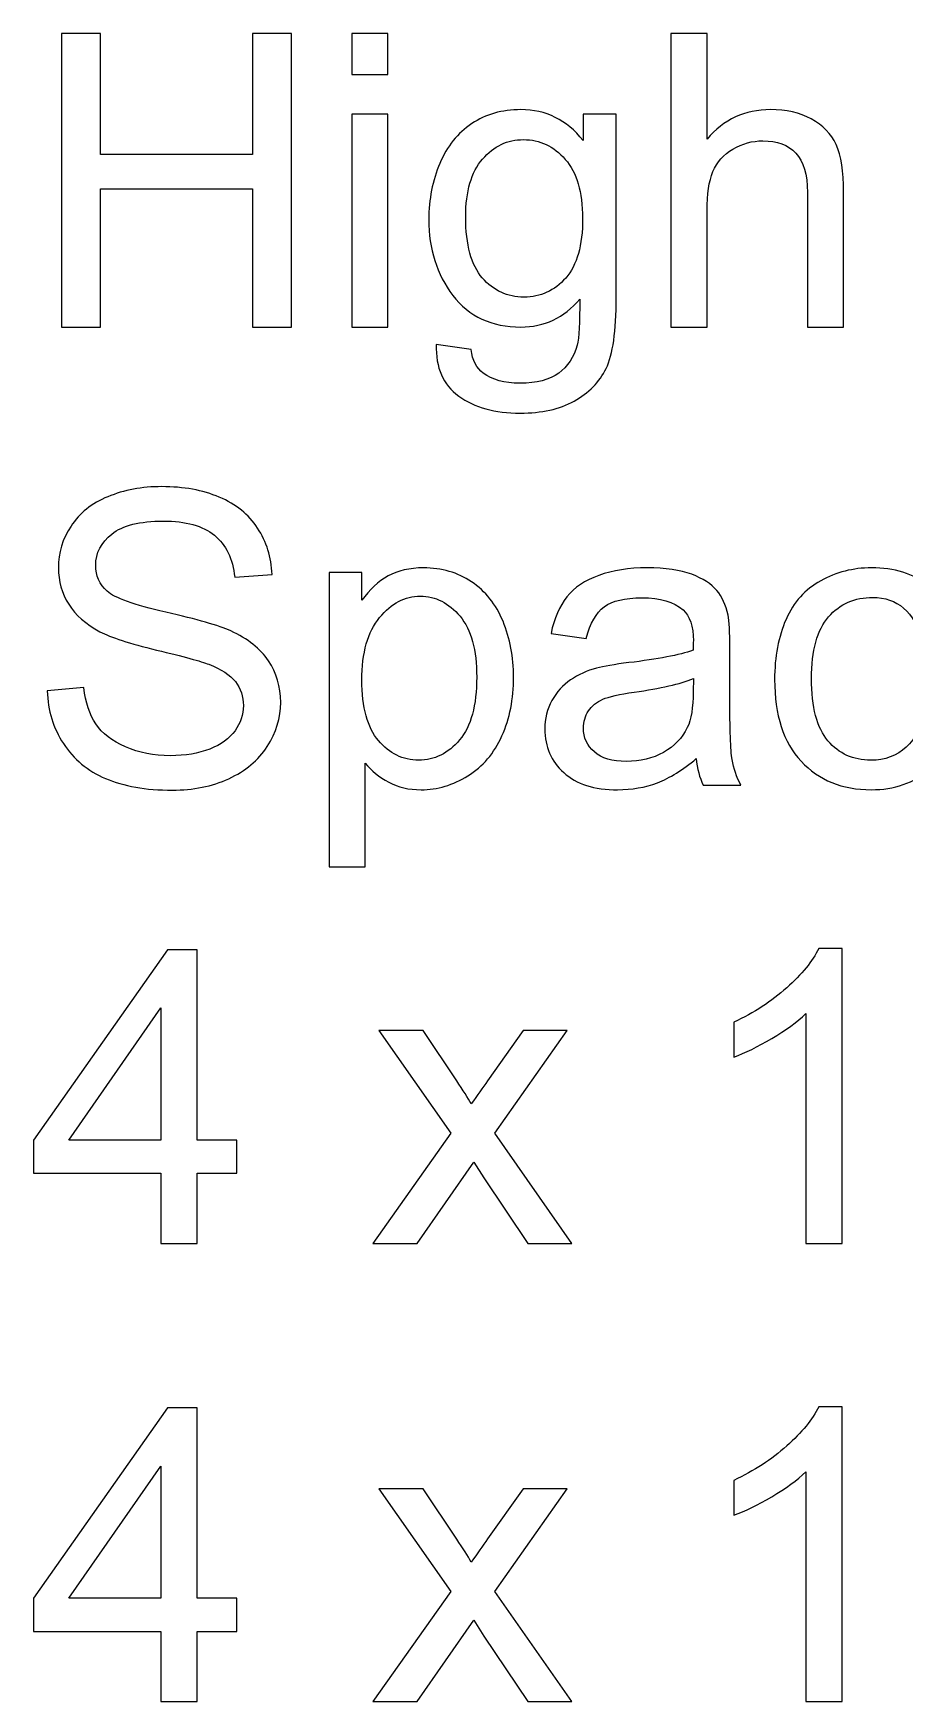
# Model space of a CAD drawing. Header units: centimetres. Extents: x -93 to 10, y -23 to 17.
# Drawn here: x -8.92 to -5.32, y 5.9 to 12.79 of the extents above; entities that cross this region are included whole.
import ezdxf

# ---------------------------------------------------------------- set-up
doc = ezdxf.new("R2010")
doc.units = ezdxf.units.CM
doc.header["$MEASUREMENT"] = 0
doc.layers.add('CASE_LAYER', color=7, linetype='Continuous')

msp = doc.modelspace()

# ---------------------------------------------------------------- linework, layer by layer
at = {"layer": 'CASE_LAYER', "color": 250}
for points, knots in [([(-8.80509, 11.57997), (-8.80509, 11.57997), (-8.80509, 12.79239), (-8.80509, 12.79239), (-8.80509, 12.79239), (-8.64422, 12.79239), (-8.64422, 12.79239), (-8.64422, 12.79239), (-8.64422, 12.29286), (-8.64422, 12.29286), (-8.64422, 12.29286), (-8.01769, 12.29286), (-8.01769, 12.29286), (-8.01769, 12.29286), (-8.01769, 12.79239), (-8.01769, 12.79239), (-8.01769, 12.79239), (-7.85683, 12.79239), (-7.85683, 12.79239), (-7.85683, 12.79239), (-7.85683, 11.57997), (-7.85683, 11.57997), (-7.85683, 11.57997), (-8.01769, 11.57997), (-8.01769, 11.57997), (-8.01769, 11.57997), (-8.01769, 12.15062), (-8.01769, 12.15062), (-8.01769, 12.15062), (-8.64422, 12.15062), (-8.64422, 12.15062), (-8.64422, 12.15062), (-8.64422, 11.57997), (-8.64422, 11.57997), (-8.64422, 11.57997), (-8.80509, 11.57997), (-8.80509, 11.57997)], [0, 0, 0, 0, 0.0833333, 0.0833333, 0.0833333, 0.1666667, 0.1666667, 0.1666667, 0.25, 0.25, 0.25, 0.3333333, 0.3333333, 0.3333333, 0.4166667, 0.4166667, 0.4166667, 0.5, 0.5, 0.5, 0.5833333, 0.5833333, 0.5833333, 0.6666667, 0.6666667, 0.6666667, 0.75, 0.75, 0.75, 0.8333333, 0.8333333, 0.8333333, 0.9166667, 0.9166667, 0.9166667, 1, 1, 1, 1]), ([(-7.60762, 12.62306), (-7.60762, 12.62306), (-7.60762, 12.79239), (-7.60762, 12.79239), (-7.60762, 12.79239), (-7.45861, 12.79239), (-7.45861, 12.79239), (-7.45861, 12.79239), (-7.45861, 12.62306), (-7.45861, 12.62306), (-7.45861, 12.62306), (-7.60762, 12.62306), (-7.60762, 12.62306)], [0, 0, 0, 0, 0.25, 0.25, 0.25, 0.5, 0.5, 0.5, 0.75, 0.75, 0.75, 1, 1, 1, 1]), ([(-6.28965, 11.57997), (-6.28965, 11.57997), (-6.28965, 12.79239), (-6.28965, 12.79239), (-6.28965, 12.79239), (-6.14064, 12.79239), (-6.14064, 12.79239), (-6.14064, 12.79239), (-6.14064, 12.35608), (-6.14064, 12.35608), (-6.07149, 12.43708), (-5.98429, 12.47743), (-5.87874, 12.47743), (-5.81411, 12.47743), (-5.75794, 12.46473), (-5.70997, 12.43905), (-5.66227, 12.41337), (-5.62812, 12.37809), (-5.60752, 12.33294), (-5.58692, 12.28778), (-5.57676, 12.22202), (-5.57676, 12.13623), (-5.57676, 12.13623), (-5.57676, 11.57997), (-5.57676, 11.57997), (-5.57676, 11.57997), (-5.72577, 11.57997), (-5.72577, 11.57997), (-5.72577, 11.57997), (-5.72577, 12.13566), (-5.72577, 12.13566), (-5.72577, 12.20989), (-5.74186, 12.26408), (-5.77375, 12.29794), (-5.80592, 12.33181), (-5.85108, 12.34874), (-5.90978, 12.34874), (-5.95352, 12.34874), (-5.99473, 12.33745), (-6.03339, 12.31459), (-6.07206, 12.29173), (-6.09943, 12.26069), (-6.11608, 12.22146), (-6.13245, 12.18251), (-6.14064, 12.12861), (-6.14064, 12.05975), (-6.14064, 12.05975), (-6.14064, 11.57997), (-6.14064, 11.57997), (-6.14064, 11.57997), (-6.28965, 11.57997), (-6.28965, 11.57997)], [0, 0, 0, 0, 0.0588235, 0.0588235, 0.0588235, 0.1176471, 0.1176471, 0.1176471, 0.1764706, 0.1764706, 0.1764706, 0.2352941, 0.2352941, 0.2352941, 0.2941176, 0.2941176, 0.2941176, 0.3529412, 0.3529412, 0.3529412, 0.4117647, 0.4117647, 0.4117647, 0.4705882, 0.4705882, 0.4705882, 0.5294118, 0.5294118, 0.5294118, 0.5882353, 0.5882353, 0.5882353, 0.6470588, 0.6470588, 0.6470588, 0.7058824, 0.7058824, 0.7058824, 0.7647059, 0.7647059, 0.7647059, 0.8235294, 0.8235294, 0.8235294, 0.8823529, 0.8823529, 0.8823529, 0.9411765, 0.9411765, 0.9411765, 1, 1, 1, 1]), ([(-7.2588, 11.50716), (-7.2588, 11.50716), (-7.11486, 11.48684), (-7.11486, 11.48684), (-7.10894, 11.44225), (-7.092, 11.40979), (-7.06434, 11.38919), (-7.02737, 11.36181), (-6.97686, 11.34798), (-6.91279, 11.34798), (-6.84393, 11.34798), (-6.79059, 11.36181), (-6.75305, 11.38919), (-6.71552, 11.41656), (-6.69012, 11.45523), (-6.67685, 11.50462), (-6.66923, 11.53481), (-6.66557, 11.59831), (-6.66613, 11.69512), (-6.73132, 11.61835), (-6.81232, 11.57997), (-6.90941, 11.57997), (-7.0302, 11.57997), (-7.12389, 11.62343), (-7.18993, 11.71064), (-7.25626, 11.79756), (-7.28928, 11.90198), (-7.28928, 12.02362), (-7.28928, 12.10744), (-7.27404, 12.18477), (-7.24384, 12.25561), (-7.21364, 12.32645), (-7.16961, 12.38092), (-7.11204, 12.41958), (-7.05447, 12.45824), (-6.98673, 12.47743), (-6.90884, 12.47743), (-6.80527, 12.47743), (-6.71975, 12.4351), (-6.65258, 12.35044), (-6.65258, 12.35044), (-6.65258, 12.45881), (-6.65258, 12.45881), (-6.65258, 12.45881), (-6.51542, 12.45881), (-6.51542, 12.45881), (-6.51542, 12.45881), (-6.51542, 11.69991), (-6.51542, 11.69991), (-6.51542, 11.56304), (-6.52925, 11.46623), (-6.55719, 11.40923), (-6.58485, 11.35222), (-6.62916, 11.30706), (-6.68927, 11.27404), (-6.74967, 11.24102), (-6.82389, 11.22437), (-6.91195, 11.22437), (-7.01665, 11.22437), (-7.10103, 11.2478), (-7.16538, 11.29493), (-7.23001, 11.34177), (-7.26105, 11.41261), (-7.2588, 11.50716)], [0, 0, 0, 0, 0.047619, 0.047619, 0.047619, 0.0952381, 0.0952381, 0.0952381, 0.1428571, 0.1428571, 0.1428571, 0.1904762, 0.1904762, 0.1904762, 0.2380952, 0.2380952, 0.2380952, 0.2857143, 0.2857143, 0.2857143, 0.3333333, 0.3333333, 0.3333333, 0.3809524, 0.3809524, 0.3809524, 0.4285714, 0.4285714, 0.4285714, 0.4761905, 0.4761905, 0.4761905, 0.5238095, 0.5238095, 0.5238095, 0.5714286, 0.5714286, 0.5714286, 0.6190476, 0.6190476, 0.6190476, 0.6666667, 0.6666667, 0.6666667, 0.7142857, 0.7142857, 0.7142857, 0.7619048, 0.7619048, 0.7619048, 0.8095238, 0.8095238, 0.8095238, 0.8571429, 0.8571429, 0.8571429, 0.9047619, 0.9047619, 0.9047619, 0.952381, 0.952381, 0.952381, 1, 1, 1, 1]), ([(-7.60762, 11.57997), (-7.60762, 11.57997), (-7.60762, 12.45881), (-7.60762, 12.45881), (-7.60762, 12.45881), (-7.45861, 12.45881), (-7.45861, 12.45881), (-7.45861, 12.45881), (-7.45861, 11.57997), (-7.45861, 11.57997), (-7.45861, 11.57997), (-7.60762, 11.57997), (-7.60762, 11.57997)], [0, 0, 0, 0, 0.25, 0.25, 0.25, 0.5, 0.5, 0.5, 0.75, 0.75, 0.75, 1, 1, 1, 1]), ([(-7.13688, 12.03435), (-7.13688, 11.91948), (-7.11402, 11.83566), (-7.0683, 11.78289), (-7.02229, 11.73011), (-6.965, 11.70358), (-6.89614, 11.70358), (-6.82756, 11.70358), (-6.77027, 11.72983), (-6.7237, 11.78232), (-6.67742, 11.83482), (-6.65428, 11.91722), (-6.65428, 12.02955), (-6.65428, 12.13679), (-6.67827, 12.21779), (-6.72596, 12.27226), (-6.77366, 12.32673), (-6.83123, 12.35382), (-6.8984, 12.35382), (-6.96472, 12.35382), (-7.02088, 12.32701), (-7.06745, 12.27339), (-7.11373, 12.21977), (-7.13688, 12.14018), (-7.13688, 12.03435)], [0, 0, 0, 0, 0.125, 0.125, 0.125, 0.25, 0.25, 0.25, 0.375, 0.375, 0.375, 0.5, 0.5, 0.5, 0.625, 0.625, 0.625, 0.75, 0.75, 0.75, 0.875, 0.875, 0.875, 1, 1, 1, 1]), ([(-8.86436, 10.07771), (-8.86436, 10.07771), (-8.71365, 10.09125), (-8.71365, 10.09125), (-8.70659, 10.03029), (-8.68994, 9.98034), (-8.6637, 9.94111), (-8.63745, 9.90216), (-8.59681, 9.87056), (-8.54178, 9.84628), (-8.48674, 9.8223), (-8.42466, 9.81016), (-8.35579, 9.81016), (-8.29455, 9.81016), (-8.24065, 9.81919), (-8.1938, 9.83754), (-8.14695, 9.85588), (-8.11224, 9.881), (-8.08938, 9.91289), (-8.06652, 9.94478), (-8.05495, 9.97949), (-8.05495, 10.01675), (-8.05495, 10.05456), (-8.06595, 10.08758), (-8.08796, 10.11609), (-8.10998, 10.14431), (-8.14638, 10.16802), (-8.19718, 10.18749), (-8.22964, 10.19991), (-8.30161, 10.21966), (-8.41308, 10.24647), (-8.52456, 10.27329), (-8.60246, 10.2984), (-8.64705, 10.32211), (-8.7049, 10.35259), (-8.7478, 10.39041), (-8.77602, 10.43528), (-8.80453, 10.48015), (-8.81864, 10.53067), (-8.81864, 10.58627), (-8.81864, 10.64779), (-8.80114, 10.70508), (-8.76643, 10.75814), (-8.73171, 10.81148), (-8.68119, 10.85184), (-8.61431, 10.8795), (-8.5477, 10.90716), (-8.47348, 10.92098), (-8.39192, 10.92098), (-8.30217, 10.92098), (-8.22287, 10.90659), (-8.15429, 10.87752), (-8.08571, 10.84874), (-8.03293, 10.80612), (-7.99596, 10.74968), (-7.95899, 10.69351), (-7.93923, 10.62973), (-7.93641, 10.55861), (-7.93641, 10.55861), (-8.0905, 10.54676), (-8.0905, 10.54676), (-8.09869, 10.62324), (-8.12663, 10.6811), (-8.17432, 10.72004), (-8.22202, 10.75927), (-8.29258, 10.77874), (-8.38571, 10.77874), (-8.48279, 10.77874), (-8.55363, 10.76096), (-8.59794, 10.7254), (-8.64225, 10.68984), (-8.66454, 10.64695), (-8.66454, 10.59671), (-8.66454, 10.55325), (-8.64874, 10.51741), (-8.61741, 10.48919), (-8.58637, 10.46125), (-8.50594, 10.43218), (-8.37555, 10.40283), (-8.24516, 10.37319), (-8.1557, 10.34751), (-8.10716, 10.3255), (-8.03688, 10.29304), (-7.98467, 10.25212), (-7.95109, 10.20217), (-7.9175, 10.15249), (-7.90085, 10.0952), (-7.90085, 10.03029), (-7.90085, 9.96566), (-7.9192, 9.90527), (-7.95617, 9.84826), (-7.99314, 9.79125), (-8.04591, 9.74694), (-8.11506, 9.71533), (-8.1842, 9.68372), (-8.26181, 9.66792), (-8.34846, 9.66792), (-8.45796, 9.66792), (-8.54968, 9.68401), (-8.62362, 9.7159), (-8.69785, 9.74779), (-8.7557, 9.79577), (-8.79775, 9.86011), (-8.84009, 9.92418), (-8.8621, 9.99671), (-8.86436, 10.07771)], [0, 0, 0, 0, 0.0285714, 0.0285714, 0.0285714, 0.0571429, 0.0571429, 0.0571429, 0.0857143, 0.0857143, 0.0857143, 0.1142857, 0.1142857, 0.1142857, 0.1428571, 0.1428571, 0.1428571, 0.1714286, 0.1714286, 0.1714286, 0.2, 0.2, 0.2, 0.2285714, 0.2285714, 0.2285714, 0.2571429, 0.2571429, 0.2571429, 0.2857143, 0.2857143, 0.2857143, 0.3142857, 0.3142857, 0.3142857, 0.3428571, 0.3428571, 0.3428571, 0.3714286, 0.3714286, 0.3714286, 0.4, 0.4, 0.4, 0.4285714, 0.4285714, 0.4285714, 0.4571429, 0.4571429, 0.4571429, 0.4857143, 0.4857143, 0.4857143, 0.5142857, 0.5142857, 0.5142857, 0.5428571, 0.5428571, 0.5428571, 0.5714286, 0.5714286, 0.5714286, 0.6, 0.6, 0.6, 0.6285714, 0.6285714, 0.6285714, 0.6571429, 0.6571429, 0.6571429, 0.6857143, 0.6857143, 0.6857143, 0.7142857, 0.7142857, 0.7142857, 0.7428571, 0.7428571, 0.7428571, 0.7714286, 0.7714286, 0.7714286, 0.8, 0.8, 0.8, 0.8285714, 0.8285714, 0.8285714, 0.8571429, 0.8571429, 0.8571429, 0.8857143, 0.8857143, 0.8857143, 0.9142857, 0.9142857, 0.9142857, 0.9428571, 0.9428571, 0.9428571, 0.9714286, 0.9714286, 0.9714286, 1, 1, 1, 1]), ([(-7.70104, 9.35127), (-7.70104, 9.35127), (-7.70104, 10.56708), (-7.70104, 10.56708), (-7.70104, 10.56708), (-7.56557, 10.56708), (-7.56557, 10.56708), (-7.56557, 10.56708), (-7.56557, 10.45165), (-7.56557, 10.45165), (-7.53368, 10.49624), (-7.49756, 10.52983), (-7.4572, 10.55212), (-7.41713, 10.57442), (-7.3683, 10.5857), (-7.31101, 10.5857), (-7.23594, 10.5857), (-7.1699, 10.56651), (-7.11261, 10.52785), (-7.05532, 10.48947), (-7.01214, 10.435), (-6.98279, 10.36501), (-6.95372, 10.29473), (-6.93904, 10.21797), (-6.93904, 10.13415), (-6.93904, 10.04469), (-6.95513, 9.96397), (-6.9873, 9.892), (-7.01947, 9.82032), (-7.06632, 9.76529), (-7.12785, 9.7269), (-7.18909, 9.6888), (-7.25372, 9.66961), (-7.32145, 9.66961), (-7.37112, 9.66961), (-7.41571, 9.68006), (-7.45494, 9.70094), (-7.49445, 9.72182), (-7.52663, 9.74807), (-7.55203, 9.77996), (-7.55203, 9.77996), (-7.55203, 9.35127), (-7.55203, 9.35127), (-7.55203, 9.35127), (-7.70104, 9.35127), (-7.70104, 9.35127)], [0, 0, 0, 0, 0.0666667, 0.0666667, 0.0666667, 0.1333333, 0.1333333, 0.1333333, 0.2, 0.2, 0.2, 0.2666667, 0.2666667, 0.2666667, 0.3333333, 0.3333333, 0.3333333, 0.4, 0.4, 0.4, 0.4666667, 0.4666667, 0.4666667, 0.5333333, 0.5333333, 0.5333333, 0.6, 0.6, 0.6, 0.6666667, 0.6666667, 0.6666667, 0.7333333, 0.7333333, 0.7333333, 0.8, 0.8, 0.8, 0.8666667, 0.8666667, 0.8666667, 0.9333333, 0.9333333, 0.9333333, 1, 1, 1, 1]), ([(-6.18523, 9.79831), (-6.24055, 9.75118), (-6.29389, 9.71816), (-6.34497, 9.69868), (-6.39605, 9.67921), (-6.4508, 9.66961), (-6.5095, 9.66961), (-6.60602, 9.66961), (-6.68025, 9.69304), (-6.73218, 9.74017), (-6.78411, 9.78702), (-6.81007, 9.84713), (-6.81007, 9.92023), (-6.81007, 9.96312), (-6.80019, 10.00235), (-6.78072, 10.03791), (-6.76096, 10.07347), (-6.73528, 10.10169), (-6.70367, 10.12314), (-6.67178, 10.14459), (-6.63622, 10.16096), (-6.59643, 10.17197), (-6.56708, 10.17959), (-6.52277, 10.18693), (-6.46378, 10.19426), (-6.34356, 10.20837), (-6.25466, 10.22559), (-6.19793, 10.24535), (-6.19737, 10.26567), (-6.19708, 10.27865), (-6.19708, 10.28401), (-6.19708, 10.34441), (-6.2112, 10.38702), (-6.23942, 10.41186), (-6.27752, 10.44544), (-6.33424, 10.46209), (-6.40932, 10.46209), (-6.47959, 10.46209), (-6.53152, 10.44967), (-6.56482, 10.42512), (-6.5984, 10.40057), (-6.62296, 10.35711), (-6.63904, 10.29445), (-6.63904, 10.29445), (-6.78467, 10.31477), (-6.78467, 10.31477), (-6.77141, 10.37714), (-6.74967, 10.42766), (-6.71919, 10.46604), (-6.68871, 10.50443), (-6.64469, 10.53378), (-6.58711, 10.55466), (-6.52982, 10.57526), (-6.46294, 10.5857), (-6.3873, 10.5857), (-6.31223, 10.5857), (-6.25099, 10.57696), (-6.20386, 10.55918), (-6.15701, 10.5414), (-6.1223, 10.51938), (-6.10028, 10.49257), (-6.07827, 10.46576), (-6.06275, 10.43189), (-6.05372, 10.39097), (-6.04892, 10.36557), (-6.04638, 10.31985), (-6.04638, 10.25409), (-6.04638, 10.25409), (-6.04638, 10.05654), (-6.04638, 10.05654), (-6.04638, 9.91853), (-6.04327, 9.83133), (-6.03706, 9.79436), (-6.03114, 9.75738), (-6.01872, 9.72211), (-6.00066, 9.68824), (-6.00066, 9.68824), (-6.15644, 9.68824), (-6.15644, 9.68824), (-6.1714, 9.71957), (-6.181, 9.75626), (-6.18523, 9.79831)], [0, 0, 0, 0, 0.037037, 0.037037, 0.037037, 0.0740741, 0.0740741, 0.0740741, 0.1111111, 0.1111111, 0.1111111, 0.1481481, 0.1481481, 0.1481481, 0.1851852, 0.1851852, 0.1851852, 0.2222222, 0.2222222, 0.2222222, 0.2592593, 0.2592593, 0.2592593, 0.2962963, 0.2962963, 0.2962963, 0.3333333, 0.3333333, 0.3333333, 0.3703704, 0.3703704, 0.3703704, 0.4074074, 0.4074074, 0.4074074, 0.4444444, 0.4444444, 0.4444444, 0.4814815, 0.4814815, 0.4814815, 0.5185185, 0.5185185, 0.5185185, 0.5555556, 0.5555556, 0.5555556, 0.5925926, 0.5925926, 0.5925926, 0.6296296, 0.6296296, 0.6296296, 0.6666667, 0.6666667, 0.6666667, 0.7037037, 0.7037037, 0.7037037, 0.7407407, 0.7407407, 0.7407407, 0.7777778, 0.7777778, 0.7777778, 0.8148148, 0.8148148, 0.8148148, 0.8518519, 0.8518519, 0.8518519, 0.8888889, 0.8888889, 0.8888889, 0.9259259, 0.9259259, 0.9259259, 0.962963, 0.962963, 0.962963, 1, 1, 1, 1]), ([(-5.24346, 10.00997), (-5.24346, 10.00997), (-5.09783, 9.98965), (-5.09783, 9.98965), (-5.11392, 9.88946), (-5.15456, 9.81129), (-5.22032, 9.75456), (-5.28608, 9.69784), (-5.36707, 9.66961), (-5.46275, 9.66961), (-5.58269, 9.66961), (-5.67921, 9.70884), (-5.75202, 9.7873), (-5.82512, 9.86576), (-5.86153, 9.97808), (-5.86153, 10.12427), (-5.86153, 10.2191), (-5.84572, 10.30179), (-5.8144, 10.37291), (-5.78307, 10.44375), (-5.73537, 10.49709), (-5.67103, 10.53237), (-5.60696, 10.56792), (-5.53725, 10.5857), (-5.46162, 10.5857), (-5.36651, 10.5857), (-5.28833, 10.56172), (-5.22794, 10.51346), (-5.16726, 10.4652), (-5.12831, 10.39662), (-5.11138, 10.308), (-5.11138, 10.308), (-5.25531, 10.28599), (-5.25531, 10.28599), (-5.26914, 10.34497), (-5.29341, 10.38928), (-5.32869, 10.41919), (-5.36369, 10.44883), (-5.40602, 10.46379), (-5.45569, 10.46379), (-5.53076, 10.46379), (-5.59172, 10.43697), (-5.63885, 10.38335), (-5.6857, 10.32945), (-5.70913, 10.24478), (-5.70913, 10.12851), (-5.70913, 10.01054), (-5.68655, 9.92502), (-5.64139, 9.87168), (-5.59596, 9.81834), (-5.53697, 9.79153), (-5.46444, 9.79153), (-5.40574, 9.79153), (-5.35691, 9.80931), (-5.31797, 9.84516), (-5.27874, 9.88072), (-5.2539, 9.93575), (-5.24346, 10.00997)], [0, 0, 0, 0, 0.0526316, 0.0526316, 0.0526316, 0.1052632, 0.1052632, 0.1052632, 0.1578947, 0.1578947, 0.1578947, 0.2105263, 0.2105263, 0.2105263, 0.2631579, 0.2631579, 0.2631579, 0.3157895, 0.3157895, 0.3157895, 0.3684211, 0.3684211, 0.3684211, 0.4210526, 0.4210526, 0.4210526, 0.4736842, 0.4736842, 0.4736842, 0.5263158, 0.5263158, 0.5263158, 0.5789474, 0.5789474, 0.5789474, 0.6315789, 0.6315789, 0.6315789, 0.6842105, 0.6842105, 0.6842105, 0.7368421, 0.7368421, 0.7368421, 0.7894737, 0.7894737, 0.7894737, 0.8421053, 0.8421053, 0.8421053, 0.8947368, 0.8947368, 0.8947368, 0.9473684, 0.9473684, 0.9473684, 1, 1, 1, 1]), ([(-7.56557, 10.1223), (-7.56557, 10.00969), (-7.54271, 9.92644), (-7.49728, 9.87253), (-7.45156, 9.81863), (-7.39624, 9.79153), (-7.33133, 9.79153), (-7.26529, 9.79153), (-7.20885, 9.81947), (-7.162, 9.87535), (-7.11487, 9.93123), (-7.09144, 10.01759), (-7.09144, 10.13471), (-7.09144, 10.24647), (-7.1143, 10.33001), (-7.1603, 10.38561), (-7.20631, 10.44121), (-7.26106, 10.46887), (-7.32484, 10.46887), (-7.38806, 10.46887), (-7.44394, 10.43923), (-7.49248, 10.38025), (-7.5413, 10.32098), (-7.56557, 10.23519), (-7.56557, 10.1223)], [0, 0, 0, 0, 0.125, 0.125, 0.125, 0.25, 0.25, 0.25, 0.375, 0.375, 0.375, 0.5, 0.5, 0.5, 0.625, 0.625, 0.625, 0.75, 0.75, 0.75, 0.875, 0.875, 0.875, 1, 1, 1, 1]), ([(-6.19708, 10.12851), (-6.25127, 10.10649), (-6.33255, 10.08787), (-6.44092, 10.07263), (-6.50245, 10.06388), (-6.54591, 10.054), (-6.57131, 10.04299), (-6.59671, 10.03199), (-6.61618, 10.0159), (-6.63001, 9.99501), (-6.64384, 9.97385), (-6.6509, 9.95042), (-6.6509, 9.92446), (-6.6509, 9.88523), (-6.63594, 9.85221), (-6.60574, 9.82596), (-6.57554, 9.79972), (-6.53152, 9.78645), (-6.47366, 9.78645), (-6.41637, 9.78645), (-6.36529, 9.79887), (-6.32042, 9.82399), (-6.27582, 9.84882), (-6.2428, 9.88297), (-6.22192, 9.92615), (-6.20583, 9.95974), (-6.19793, 10.00913), (-6.19793, 10.07432), (-6.19793, 10.07432), (-6.19708, 10.12851), (-6.19708, 10.12851)], [0, 0, 0, 0, 0.1, 0.1, 0.1, 0.2, 0.2, 0.2, 0.3, 0.3, 0.3, 0.4, 0.4, 0.4, 0.5, 0.5, 0.5, 0.6, 0.6, 0.6, 0.7, 0.7, 0.7, 0.8, 0.8, 0.8, 0.9, 0.9, 0.9, 1, 1, 1, 1]), ([(-8.3953, 7.79651), (-8.3953, 7.79651), (-8.3953, 8.08607), (-8.3953, 8.08607), (-8.3953, 8.08607), (-8.92193, 8.08607), (-8.92193, 8.08607), (-8.92193, 8.08607), (-8.92193, 8.22323), (-8.92193, 8.22323), (-8.92193, 8.22323), (-8.36821, 9.00893), (-8.36821, 9.00893), (-8.36821, 9.00893), (-8.24629, 9.00893), (-8.24629, 9.00893), (-8.24629, 9.00893), (-8.24629, 8.22323), (-8.24629, 8.22323), (-8.24629, 8.22323), (-8.08204, 8.22323), (-8.08204, 8.22323), (-8.08204, 8.22323), (-8.08204, 8.08607), (-8.08204, 8.08607), (-8.08204, 8.08607), (-8.24629, 8.08607), (-8.24629, 8.08607), (-8.24629, 8.08607), (-8.24629, 7.79651), (-8.24629, 7.79651), (-8.24629, 7.79651), (-8.3953, 7.79651), (-8.3953, 7.79651)], [0, 0, 0, 0, 0.0909091, 0.0909091, 0.0909091, 0.1818182, 0.1818182, 0.1818182, 0.2727273, 0.2727273, 0.2727273, 0.3636364, 0.3636364, 0.3636364, 0.4545455, 0.4545455, 0.4545455, 0.5454545, 0.5454545, 0.5454545, 0.6363636, 0.6363636, 0.6363636, 0.7272727, 0.7272727, 0.7272727, 0.8181818, 0.8181818, 0.8181818, 0.9090909, 0.9090909, 0.9090909, 1, 1, 1, 1]), ([(-5.58297, 7.79651), (-5.58297, 7.79651), (-5.73198, 7.79651), (-5.73198, 7.79651), (-5.73198, 7.79651), (-5.73198, 8.74534), (-5.73198, 8.74534), (-5.76783, 8.71091), (-5.81496, 8.67676), (-5.8731, 8.64261), (-5.93123, 8.60846), (-5.98373, 8.58278), (-6.03001, 8.56585), (-6.03001, 8.56585), (-6.03001, 8.70978), (-6.03001, 8.70978), (-5.94675, 8.74873), (-5.87394, 8.79614), (-5.81157, 8.85202), (-5.7492, 8.90762), (-5.70489, 8.96152), (-5.67893, 9.01401), (-5.67893, 9.01401), (-5.58297, 9.01401), (-5.58297, 9.01401), (-5.58297, 9.01401), (-5.58297, 7.79651), (-5.58297, 7.79651)], [0, 0, 0, 0, 0.1111111, 0.1111111, 0.1111111, 0.2222222, 0.2222222, 0.2222222, 0.3333333, 0.3333333, 0.3333333, 0.4444444, 0.4444444, 0.4444444, 0.5555556, 0.5555556, 0.5555556, 0.6666667, 0.6666667, 0.6666667, 0.7777778, 0.7777778, 0.7777778, 0.8888889, 0.8888889, 0.8888889, 1, 1, 1, 1]), ([(-8.3953, 8.22323), (-8.3953, 8.22323), (-8.3953, 8.76876), (-8.3953, 8.76876), (-8.3953, 8.76876), (-8.77546, 8.22323), (-8.77546, 8.22323), (-8.77546, 8.22323), (-8.3953, 8.22323), (-8.3953, 8.22323)], [0, 0, 0, 0, 0.3333333, 0.3333333, 0.3333333, 0.6666667, 0.6666667, 0.6666667, 1, 1, 1, 1]), ([(-7.51986, 7.79651), (-7.51986, 7.79651), (-7.19897, 8.25173), (-7.19897, 8.25173), (-7.19897, 8.25173), (-7.49615, 8.67535), (-7.49615, 8.67535), (-7.49615, 8.67535), (-7.31299, 8.67535), (-7.31299, 8.67535), (-7.31299, 8.67535), (-7.17414, 8.46792), (-7.17414, 8.46792), (-7.14846, 8.42897), (-7.12814, 8.39736), (-7.11374, 8.37252), (-7.08863, 8.4078), (-7.06633, 8.43969), (-7.04629, 8.4682), (-7.04629, 8.4682), (-6.9001, 8.67535), (-6.9001, 8.67535), (-6.9001, 8.67535), (-6.71807, 8.67535), (-6.71807, 8.67535), (-6.71807, 8.67535), (-7.01694, 8.25173), (-7.01694, 8.25173), (-7.01694, 8.25173), (-6.69859, 7.79651), (-6.69859, 7.79651), (-6.69859, 7.79651), (-6.87978, 7.79651), (-6.87978, 7.79651), (-6.87978, 7.79651), (-7.06153, 8.06744), (-7.06153, 8.06744), (-7.06153, 8.06744), (-7.10302, 8.13264), (-7.10302, 8.13264), (-7.10302, 8.13264), (-7.33783, 7.79651), (-7.33783, 7.79651), (-7.33783, 7.79651), (-7.51986, 7.79651), (-7.51986, 7.79651)], [0, 0, 0, 0, 0.0666667, 0.0666667, 0.0666667, 0.1333333, 0.1333333, 0.1333333, 0.2, 0.2, 0.2, 0.2666667, 0.2666667, 0.2666667, 0.3333333, 0.3333333, 0.3333333, 0.4, 0.4, 0.4, 0.4666667, 0.4666667, 0.4666667, 0.5333333, 0.5333333, 0.5333333, 0.6, 0.6, 0.6, 0.6666667, 0.6666667, 0.6666667, 0.7333333, 0.7333333, 0.7333333, 0.8, 0.8, 0.8, 0.8666667, 0.8666667, 0.8666667, 0.9333333, 0.9333333, 0.9333333, 1, 1, 1, 1]), ([(-8.3953, 5.90478), (-8.3953, 5.90478), (-8.3953, 6.19434), (-8.3953, 6.19434), (-8.3953, 6.19434), (-8.92193, 6.19434), (-8.92193, 6.19434), (-8.92193, 6.19434), (-8.92193, 6.3315), (-8.92193, 6.3315), (-8.92193, 6.3315), (-8.36821, 7.1172), (-8.36821, 7.1172), (-8.36821, 7.1172), (-8.24629, 7.1172), (-8.24629, 7.1172), (-8.24629, 7.1172), (-8.24629, 6.3315), (-8.24629, 6.3315), (-8.24629, 6.3315), (-8.08204, 6.3315), (-8.08204, 6.3315), (-8.08204, 6.3315), (-8.08204, 6.19434), (-8.08204, 6.19434), (-8.08204, 6.19434), (-8.24629, 6.19434), (-8.24629, 6.19434), (-8.24629, 6.19434), (-8.24629, 5.90478), (-8.24629, 5.90478), (-8.24629, 5.90478), (-8.3953, 5.90478), (-8.3953, 5.90478)], [0, 0, 0, 0, 0.0909091, 0.0909091, 0.0909091, 0.1818182, 0.1818182, 0.1818182, 0.2727273, 0.2727273, 0.2727273, 0.3636364, 0.3636364, 0.3636364, 0.4545455, 0.4545455, 0.4545455, 0.5454545, 0.5454545, 0.5454545, 0.6363636, 0.6363636, 0.6363636, 0.7272727, 0.7272727, 0.7272727, 0.8181818, 0.8181818, 0.8181818, 0.9090909, 0.9090909, 0.9090909, 1, 1, 1, 1]), ([(-5.58297, 5.90478), (-5.58297, 5.90478), (-5.73198, 5.90478), (-5.73198, 5.90478), (-5.73198, 5.90478), (-5.73198, 6.85361), (-5.73198, 6.85361), (-5.76783, 6.81918), (-5.81496, 6.78503), (-5.8731, 6.75088), (-5.93123, 6.71673), (-5.98373, 6.69105), (-6.03001, 6.67412), (-6.03001, 6.67412), (-6.03001, 6.81805), (-6.03001, 6.81805), (-5.94675, 6.857), (-5.87394, 6.90441), (-5.81157, 6.96029), (-5.7492, 7.01589), (-5.70489, 7.06979), (-5.67893, 7.12228), (-5.67893, 7.12228), (-5.58297, 7.12228), (-5.58297, 7.12228), (-5.58297, 7.12228), (-5.58297, 5.90478), (-5.58297, 5.90478)], [0, 0, 0, 0, 0.1111111, 0.1111111, 0.1111111, 0.2222222, 0.2222222, 0.2222222, 0.3333333, 0.3333333, 0.3333333, 0.4444444, 0.4444444, 0.4444444, 0.5555556, 0.5555556, 0.5555556, 0.6666667, 0.6666667, 0.6666667, 0.7777778, 0.7777778, 0.7777778, 0.8888889, 0.8888889, 0.8888889, 1, 1, 1, 1]), ([(-8.3953, 6.3315), (-8.3953, 6.3315), (-8.3953, 6.87703), (-8.3953, 6.87703), (-8.3953, 6.87703), (-8.77546, 6.3315), (-8.77546, 6.3315), (-8.77546, 6.3315), (-8.3953, 6.3315), (-8.3953, 6.3315)], [0, 0, 0, 0, 0.3333333, 0.3333333, 0.3333333, 0.6666667, 0.6666667, 0.6666667, 1, 1, 1, 1]), ([(-7.51986, 5.90478), (-7.51986, 5.90478), (-7.19897, 6.36), (-7.19897, 6.36), (-7.19897, 6.36), (-7.49615, 6.78362), (-7.49615, 6.78362), (-7.49615, 6.78362), (-7.31299, 6.78362), (-7.31299, 6.78362), (-7.31299, 6.78362), (-7.17414, 6.57619), (-7.17414, 6.57619), (-7.14846, 6.53724), (-7.12814, 6.50563), (-7.11374, 6.48079), (-7.08863, 6.51607), (-7.06633, 6.54796), (-7.04629, 6.57647), (-7.04629, 6.57647), (-6.9001, 6.78362), (-6.9001, 6.78362), (-6.9001, 6.78362), (-6.71807, 6.78362), (-6.71807, 6.78362), (-6.71807, 6.78362), (-7.01694, 6.36), (-7.01694, 6.36), (-7.01694, 6.36), (-6.69859, 5.90478), (-6.69859, 5.90478), (-6.69859, 5.90478), (-6.87978, 5.90478), (-6.87978, 5.90478), (-6.87978, 5.90478), (-7.06153, 6.17571), (-7.06153, 6.17571), (-7.06153, 6.17571), (-7.10302, 6.24091), (-7.10302, 6.24091), (-7.10302, 6.24091), (-7.33783, 5.90478), (-7.33783, 5.90478), (-7.33783, 5.90478), (-7.51986, 5.90478), (-7.51986, 5.90478)], [0, 0, 0, 0, 0.0666667, 0.0666667, 0.0666667, 0.1333333, 0.1333333, 0.1333333, 0.2, 0.2, 0.2, 0.2666667, 0.2666667, 0.2666667, 0.3333333, 0.3333333, 0.3333333, 0.4, 0.4, 0.4, 0.4666667, 0.4666667, 0.4666667, 0.5333333, 0.5333333, 0.5333333, 0.6, 0.6, 0.6, 0.6666667, 0.6666667, 0.6666667, 0.7333333, 0.7333333, 0.7333333, 0.8, 0.8, 0.8, 0.8666667, 0.8666667, 0.8666667, 0.9333333, 0.9333333, 0.9333333, 1, 1, 1, 1])]:
    msp.add_open_spline(points, degree=3, knots=knots, dxfattribs=at)

doc.saveas('drawing.dxf')
